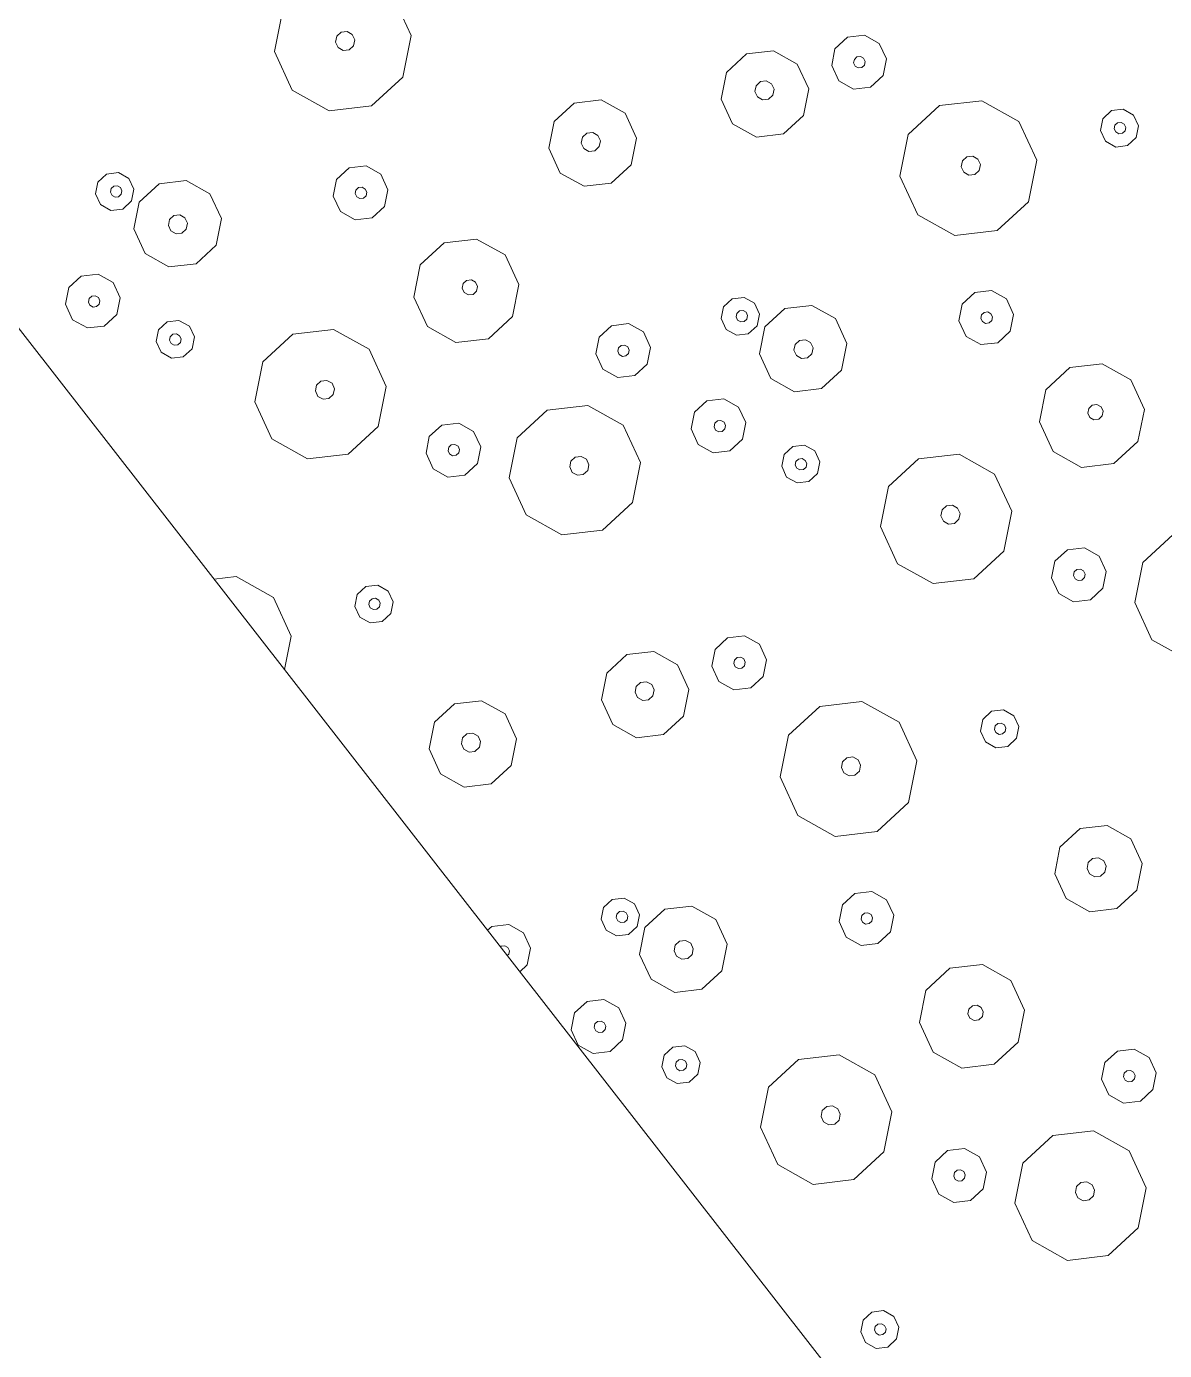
# Model space of a CAD drawing. Header units: metres. Extents: x -2858 to 512, y -1995 to 1252.
# Drawn here: x -963.778 to -960.471, y -846.506 to -842.657 of the extents above; entities that cross this region are included whole.
import ezdxf
from ezdxf.lldxf.tags import DXFTag

# ---------------------------------------------------------------- set-up
doc = ezdxf.new("R2010")
doc.units = ezdxf.units.M
doc.layers.add('Calque commun', color=7, linetype='Continuous')
doc.layers.add('Calque11', color=7, linetype='Continuous')
tags = doc.linetypes.add('HIDDENX2', pattern=[0.75, 0.5, -0.25]).pattern_tags.tags
tags[6:7] = [DXFTag(74, 4), DXFTag(75, 0), DXFTag(340, '0'), DXFTag(46, 1.0), DXFTag(50, 0.0), DXFTag(44, 0.0), DXFTag(45, 0.0)]
tags[4:5] = [DXFTag(74, 4), DXFTag(75, 0), DXFTag(340, '0'), DXFTag(46, 1.0), DXFTag(50, 0.0), DXFTag(44, 0.0), DXFTag(45, 0.0)]

# ---------------------------------------------------------------- blocks, each defined once
blk = doc.blocks.new('geometrebondepartleger')
at = {"layer": 'Calque11', "color": 7, "linetype": 'Continuous', "lineweight": 9}
blk.add_line((150.3457, 147.4392, 79), (130.1803, 35.9078, 79), dxfattribs=at)
blk = doc.blocks.new('pattern')
at = {"layer": 'Calque commun', "color": 54, "linetype": 'Continuous', "lineweight": 9}
for p, q in [((63.1919, 48.4189), (63.2941, 48.4793)), ((63.2941, 48.4793), (63.4123, 48.468)), ((63.4123, 48.468), (63.5012, 48.3895)), ((63.1447, 48.3101), (63.1919, 48.4189)), ((63.5012, 48.3895), (63.527, 48.2737)), ((63.1705, 48.1942), (63.1447, 48.3101)), ((63.29, 48.2959), (63.2969, 48.3117)), ((63.2969, 48.3117), (63.3118, 48.3205)), ((63.3118, 48.3205), (63.329, 48.3189)), ((63.329, 48.3189), (63.342, 48.3074)), ((63.342, 48.3074), (63.3458, 48.2905)), ((63.2938, 48.279), (63.29, 48.2959)), ((63.3068, 48.2675), (63.2938, 48.279)), ((63.324, 48.2659), (63.3068, 48.2675)), ((63.3389, 48.2747), (63.324, 48.2659)), ((63.3458, 48.2905), (63.3389, 48.2747)), ((63.527, 48.2737), (63.4798, 48.1648)), ((62.9235, 48.2179), (62.9661, 48.243)), ((62.9661, 48.243), (63.0153, 48.2383)), ((63.0153, 48.2383), (63.0523, 48.2056)), ((62.9038, 48.1725), (62.9235, 48.2179)), ((63.0523, 48.2056), (63.0631, 48.1573)), ((63.2595, 48.1157), (63.1705, 48.1942)), ((62.9146, 48.1243), (62.9038, 48.1725)), ((62.966, 48.1674), (62.9701, 48.1769)), ((62.9683, 48.1573), (62.966, 48.1674)), ((62.976, 48.1504), (62.9683, 48.1573)), ((62.9701, 48.1769), (62.9791, 48.1822)), ((62.9864, 48.1494), (62.976, 48.1504)), ((62.9791, 48.1822), (62.9894, 48.1812)), ((62.9953, 48.1547), (62.9864, 48.1494)), ((62.9894, 48.1812), (62.9972, 48.1744)), ((62.9995, 48.1642), (62.9953, 48.1547)), ((62.9972, 48.1744), (62.9995, 48.1642)), ((63.0631, 48.1573), (63.0434, 48.112)), ((63.4798, 48.1648), (63.3776, 48.1045)), ((63.9594, 48.1222), (63.9732, 48.154)), ((63.9732, 48.154), (64.003, 48.1716)), ((64.003, 48.1716), (64.0374, 48.1683)), ((64.0374, 48.1683), (64.0634, 48.1454)), ((62.9516, 48.0915), (62.9146, 48.1243)), ((63.0434, 48.112), (63.0008, 48.0868)), ((63.3776, 48.1045), (63.2595, 48.1157)), ((63.9669, 48.0884), (63.9594, 48.1222)), ((63.9972, 48.1194), (64.0013, 48.1289)), ((63.9994, 48.1092), (63.9972, 48.1194)), ((64.0072, 48.1024), (63.9994, 48.1092)), ((64.0013, 48.1289), (64.0102, 48.1342)), ((64.0102, 48.1342), (64.0206, 48.1332)), ((64.0206, 48.1332), (64.0284, 48.1263)), ((64.0306, 48.1162), (64.0265, 48.1067)), ((64.0284, 48.1263), (64.0306, 48.1162)), ((64.0709, 48.1116), (64.0571, 48.0799)), ((64.0634, 48.1454), (64.0709, 48.1116)), ((63.0008, 48.0868), (62.9516, 48.0915)), ((63.9929, 48.0655), (63.9669, 48.0884)), ((64.0176, 48.1014), (64.0072, 48.1024)), ((64.0265, 48.1067), (64.0176, 48.1014)), ((64.0571, 48.0799), (64.0273, 48.0623)), ((63.4481, 47.9976), (63.4678, 48.0429)), ((63.4678, 48.0429), (63.5104, 48.0681)), ((63.5104, 48.0681), (63.5596, 48.0634)), ((63.5596, 48.0634), (63.5967, 48.0306)), ((64.0273, 48.0623), (63.9929, 48.0655)), ((63.4589, 47.9493), (63.4481, 47.9976)), ((63.5103, 47.9924), (63.5145, 48.002)), ((63.5145, 48.002), (63.5234, 48.0072)), ((63.5234, 48.0072), (63.5337, 48.0063)), ((63.5337, 48.0063), (63.5415, 47.9994)), ((63.5415, 47.9994), (63.5438, 47.9892)), ((63.5967, 48.0306), (63.6074, 47.9824)), ((63.5126, 47.9823), (63.5103, 47.9924)), ((63.5204, 47.9754), (63.5126, 47.9823)), ((63.5307, 47.9744), (63.5204, 47.9754)), ((63.5396, 47.9797), (63.5307, 47.9744)), ((63.5438, 47.9892), (63.5396, 47.9797)), ((63.6074, 47.9824), (63.5877, 47.937)), ((63.4959, 47.9166), (63.4589, 47.9493)), ((63.5452, 47.9119), (63.4959, 47.9166)), ((63.5877, 47.937), (63.5452, 47.9119)), ((63.0429, 47.8109), (63.1246, 47.8592)), ((63.1246, 47.8592), (63.2191, 47.8502)), ((63.2191, 47.8502), (63.2903, 47.7874)), ((62.4972, 47.7813), (62.5653, 47.8215)), ((62.5653, 47.8215), (62.6441, 47.814)), ((62.6441, 47.814), (62.7034, 47.7617)), ((63.0051, 47.7238), (63.0429, 47.8109)), ((62.4658, 47.7087), (62.4972, 47.7813)), ((63.2903, 47.7874), (63.3109, 47.6947)), ((63.5204, 47.721), (63.6226, 47.7813)), ((63.6226, 47.7813), (63.7407, 47.7701)), ((63.7407, 47.7701), (63.8297, 47.6915)), ((62.7034, 47.7617), (62.7206, 47.6844)), ((63.0257, 47.6312), (63.0051, 47.7238)), ((63.1213, 47.7125), (63.1268, 47.7252)), ((63.1268, 47.7252), (63.1387, 47.7322)), ((63.1387, 47.7322), (63.1525, 47.7309)), ((63.1525, 47.7309), (63.1629, 47.7217)), ((62.483, 47.6315), (62.4658, 47.7087)), ((62.5662, 47.6929), (62.5731, 47.7088)), ((62.5699, 47.676), (62.5662, 47.6929)), ((62.5731, 47.7088), (62.588, 47.7175)), ((62.588, 47.7175), (62.6052, 47.7159)), ((62.6052, 47.7159), (62.6182, 47.7045)), ((62.6219, 47.6876), (62.615, 47.6717)), ((62.6182, 47.7045), (62.6219, 47.6876)), ((63.1243, 47.699), (63.1213, 47.7125)), ((63.1347, 47.6898), (63.1243, 47.699)), ((63.1485, 47.6885), (63.1347, 47.6898)), ((63.1604, 47.6955), (63.1485, 47.6885)), ((63.1659, 47.7082), (63.1604, 47.6955)), ((63.1629, 47.7217), (63.1659, 47.7082)), ((63.3109, 47.6947), (63.2731, 47.6076)), ((63.4732, 47.6121), (63.5204, 47.721)), ((63.8297, 47.6915), (63.8555, 47.5757)), ((62.5829, 47.6645), (62.5699, 47.676)), ((62.6001, 47.6629), (62.5829, 47.6645)), ((62.615, 47.6717), (62.6001, 47.6629)), ((62.7206, 47.6844), (62.6891, 47.6119)), ((62.5423, 47.5792), (62.483, 47.6315)), ((62.6891, 47.6119), (62.621, 47.5716)), ((63.0969, 47.5683), (63.0257, 47.6312)), ((63.499, 47.4963), (63.4732, 47.6121)), ((63.6185, 47.5979), (63.6254, 47.6138)), ((63.6254, 47.6138), (63.6403, 47.6226)), ((63.6403, 47.6226), (63.6575, 47.6209)), ((63.6575, 47.6209), (63.6705, 47.6095)), ((63.6705, 47.6095), (63.6742, 47.5926)), ((62.621, 47.5716), (62.5423, 47.5792)), ((63.2731, 47.6076), (63.1914, 47.5593)), ((63.6222, 47.581), (63.6185, 47.5979)), ((63.6352, 47.5696), (63.6222, 47.581)), ((63.6524, 47.5679), (63.6352, 47.5696)), ((63.6673, 47.5767), (63.6524, 47.5679)), ((63.6742, 47.5926), (63.6673, 47.5767)), ((63.8555, 47.5757), (63.8083, 47.4668)), ((63.1914, 47.5593), (63.0969, 47.5683)), ((63.5879, 47.4178), (63.499, 47.4963)), ((61.968, 47.4843), (61.9938, 47.3685)), ((63.8083, 47.4668), (63.7061, 47.4065)), ((63.7061, 47.4065), (63.5879, 47.4178)), ((61.9938, 47.3685), (61.9466, 47.2596)), ((63.0711, 47.2983), (63.0907, 47.3436)), ((63.0907, 47.3436), (63.1333, 47.3688)), ((63.1333, 47.3688), (63.1825, 47.3641)), ((63.1825, 47.3641), (63.2196, 47.3314)), ((63.1333, 47.2931), (63.1374, 47.3027)), ((63.1374, 47.3027), (63.1463, 47.3079)), ((63.1463, 47.3079), (63.1567, 47.307)), ((63.1567, 47.307), (63.1645, 47.3001)), ((63.1645, 47.3001), (63.1667, 47.29)), ((63.2196, 47.3314), (63.2304, 47.2831)), ((62.44, 47.2488), (62.4698, 47.2664)), ((62.4698, 47.2664), (62.5043, 47.2631)), ((62.5043, 47.2631), (62.5302, 47.2402)), ((63.0818, 47.25), (63.0711, 47.2983)), ((63.1355, 47.283), (63.1333, 47.2931)), ((63.1433, 47.2761), (63.1355, 47.283)), ((63.1536, 47.2752), (63.1433, 47.2761)), ((63.1626, 47.2804), (63.1536, 47.2752)), ((63.1667, 47.29), (63.1626, 47.2804)), ((63.2304, 47.2831), (63.2107, 47.2377)), ((61.9466, 47.2596), (61.8444, 47.1993)), ((62.4262, 47.217), (62.44, 47.2488)), ((62.464, 47.2142), (62.4681, 47.2237)), ((62.4681, 47.2237), (62.4771, 47.229)), ((62.4771, 47.229), (62.4874, 47.228)), ((62.4874, 47.228), (62.4952, 47.2211)), ((62.5302, 47.2402), (62.5377, 47.2064)), ((63.1189, 47.2173), (63.0818, 47.25)), ((63.2107, 47.2377), (63.1681, 47.2126)), ((63.7851, 47.2101), (63.8149, 47.2276)), ((63.8149, 47.2276), (63.8493, 47.2244)), ((63.8493, 47.2244), (63.8753, 47.2015)), ((61.8444, 47.1993), (61.7263, 47.2105)), ((62.4338, 47.1833), (62.4262, 47.217)), ((62.4663, 47.204), (62.464, 47.2142)), ((62.474, 47.1972), (62.4663, 47.204)), ((62.4844, 47.1962), (62.474, 47.1972)), ((62.4933, 47.2015), (62.4844, 47.1962)), ((62.4974, 47.211), (62.4933, 47.2015)), ((62.4952, 47.2211), (62.4974, 47.211)), ((62.5377, 47.2064), (62.524, 47.1747)), ((63.1681, 47.2126), (63.1189, 47.2173)), ((63.7713, 47.1783), (63.7851, 47.2101)), ((63.8107, 47.1756), (63.8149, 47.1851)), ((63.8149, 47.1851), (63.8238, 47.1904)), ((63.8238, 47.1904), (63.8341, 47.1894)), ((63.8341, 47.1894), (63.8419, 47.1825)), ((63.8753, 47.2015), (63.8828, 47.1677)), ((61.9346, 47.1377), (61.9772, 47.1629)), ((61.9772, 47.1629), (62.0264, 47.1582)), ((62.0264, 47.1582), (62.0635, 47.1254)), ((62.4597, 47.1603), (62.4338, 47.1833)), ((62.4942, 47.1571), (62.4597, 47.1603)), ((62.524, 47.1747), (62.4942, 47.1571)), ((62.7117, 47.0944), (62.8181, 47.1573)), ((62.8181, 47.1573), (62.9412, 47.1456)), ((63.7788, 47.1445), (63.7713, 47.1783)), ((63.813, 47.1654), (63.8107, 47.1756)), ((63.8208, 47.1585), (63.813, 47.1654)), ((63.8311, 47.1576), (63.8208, 47.1585)), ((63.84, 47.1628), (63.8311, 47.1576)), ((63.8442, 47.1724), (63.84, 47.1628)), ((63.8419, 47.1825), (63.8442, 47.1724)), ((63.8828, 47.1677), (63.869, 47.1359)), ((61.915, 47.0924), (61.9346, 47.1377)), ((62.0635, 47.1254), (62.0742, 47.0772)), ((62.9412, 47.1456), (63.0339, 47.0638)), ((63.8048, 47.1216), (63.7788, 47.1445)), ((63.8392, 47.1183), (63.8048, 47.1216)), ((63.869, 47.1359), (63.8392, 47.1183)), ((61.9257, 47.0441), (61.915, 47.0924)), ((61.9771, 47.0872), (61.9813, 47.0968)), ((61.9794, 47.0771), (61.9771, 47.0872)), ((61.9872, 47.0702), (61.9794, 47.0771)), ((61.9813, 47.0968), (61.9902, 47.102)), ((61.9975, 47.0692), (61.9872, 47.0702)), ((61.9902, 47.102), (62.0006, 47.1011)), ((62.0065, 47.0745), (61.9975, 47.0692)), ((62.0006, 47.1011), (62.0083, 47.0942)), ((62.0106, 47.084), (62.0065, 47.0745)), ((62.0083, 47.0942), (62.0106, 47.084)), ((62.0742, 47.0772), (62.0546, 47.0318)), ((62.6625, 46.981), (62.7117, 47.0944)), ((63.4763, 47.039), (63.5444, 47.0792)), ((63.5444, 47.0792), (63.6232, 47.0717)), ((63.6232, 47.0717), (63.6825, 47.0194)), ((61.9628, 47.0114), (61.9257, 47.0441)), ((62.0546, 47.0318), (62.012, 47.0067)), ((63.0339, 47.0638), (63.0607, 46.9431)), ((63.4449, 46.9664), (63.4763, 47.039)), ((62.012, 47.0067), (61.9628, 47.0114)), ((63.6825, 47.0194), (63.6997, 46.9422)), ((63.8441, 46.9734), (63.8866, 46.9985)), ((63.8866, 46.9985), (63.9358, 46.9938)), ((63.9358, 46.9938), (63.9729, 46.9611)), ((61.5097, 46.9057), (61.5914, 46.954)), ((61.5914, 46.954), (61.6859, 46.945)), ((62.6894, 46.8604), (62.6625, 46.981)), ((62.8237, 46.9653), (62.8306, 46.9812)), ((62.8275, 46.9484), (62.8237, 46.9653)), ((62.8306, 46.9812), (62.8455, 46.99)), ((62.8455, 46.99), (62.8628, 46.9883)), ((62.8628, 46.9883), (62.8757, 46.9769)), ((62.8795, 46.96), (62.8726, 46.9441)), ((62.8757, 46.9769), (62.8795, 46.96)), ((63.4621, 46.8892), (63.4449, 46.9664)), ((63.5451, 46.9587), (63.552, 46.9746)), ((63.5489, 46.9419), (63.5451, 46.9587)), ((63.552, 46.9746), (63.5669, 46.9834)), ((63.5669, 46.9834), (63.5841, 46.9818)), ((63.5841, 46.9818), (63.5971, 46.9703)), ((63.5971, 46.9703), (63.6008, 46.9534)), ((63.8244, 46.928), (63.8441, 46.9734)), ((63.9729, 46.9611), (63.9837, 46.9128)), ((61.6859, 46.945), (61.7571, 46.8822)), ((62.8405, 46.937), (62.8275, 46.9484)), ((62.8577, 46.9353), (62.8405, 46.937)), ((62.8726, 46.9441), (62.8577, 46.9353)), ((63.0607, 46.9431), (63.0116, 46.8297)), ((63.5618, 46.9304), (63.5489, 46.9419)), ((63.5791, 46.9288), (63.5618, 46.9304)), ((63.594, 46.9376), (63.5791, 46.9288)), ((63.6008, 46.9534), (63.594, 46.9376)), ((63.6997, 46.9422), (63.6682, 46.8696)), ((63.8351, 46.8797), (63.8244, 46.928)), ((63.8853, 46.9258), (63.8894, 46.9353)), ((63.8875, 46.9157), (63.8853, 46.9258)), ((63.8953, 46.9088), (63.8875, 46.9157)), ((63.8894, 46.9353), (63.8984, 46.9406)), ((63.8984, 46.9406), (63.9087, 46.9396)), ((63.9087, 46.9396), (63.9165, 46.9328)), ((63.9187, 46.9226), (63.9146, 46.9131)), ((63.9165, 46.9328), (63.9187, 46.9226)), ((61.4719, 46.8186), (61.5097, 46.9057)), ((61.7571, 46.8822), (61.7777, 46.7895)), ((63.5214, 46.8369), (63.4621, 46.8892)), ((63.8722, 46.847), (63.8351, 46.8797)), ((63.9057, 46.9078), (63.8953, 46.9088)), ((63.9146, 46.9131), (63.9057, 46.9078)), ((63.9837, 46.9128), (63.964, 46.8675)), ((61.9872, 46.8158), (62.0894, 46.8761)), ((62.0894, 46.8761), (62.2075, 46.8649)), ((62.2075, 46.8649), (62.2965, 46.7863)), ((62.7821, 46.7786), (62.6894, 46.8604)), ((63.6682, 46.8696), (63.6001, 46.8293)), ((63.9214, 46.8423), (63.8722, 46.847)), ((63.964, 46.8675), (63.9214, 46.8423)), ((61.4926, 46.726), (61.4719, 46.8186)), ((61.5881, 46.8073), (61.5937, 46.82)), ((61.5912, 46.7938), (61.5881, 46.8073)), ((61.5937, 46.82), (61.6056, 46.827)), ((61.6056, 46.827), (61.6194, 46.8257)), ((61.6194, 46.8257), (61.6297, 46.8165)), ((61.6327, 46.803), (61.6272, 46.7903)), ((61.6297, 46.8165), (61.6327, 46.803)), ((61.94, 46.7069), (61.9872, 46.8158)), ((63.0116, 46.8297), (62.9051, 46.7668)), ((63.6001, 46.8293), (63.5214, 46.8369)), ((63.5827, 46.7925), (63.6125, 46.8101)), ((63.6125, 46.8101), (63.6469, 46.8068)), ((63.6469, 46.8068), (63.6729, 46.7839)), ((61.6015, 46.7846), (61.5912, 46.7938)), ((61.6153, 46.7833), (61.6015, 46.7846)), ((61.6272, 46.7903), (61.6153, 46.7833)), ((61.7777, 46.7895), (61.74, 46.7024)), ((62.2965, 46.7863), (62.3223, 46.6705)), ((62.9051, 46.7668), (62.7821, 46.7786)), ((63.5689, 46.7608), (63.5827, 46.7925)), ((63.6045, 46.7604), (63.6087, 46.7699)), ((63.6087, 46.7699), (63.6176, 46.7752)), ((63.6176, 46.7752), (63.6279, 46.7742)), ((63.6279, 46.7742), (63.6357, 46.7674)), ((63.6357, 46.7674), (63.638, 46.7572)), ((63.6729, 46.7839), (63.6804, 46.7502)), ((61.5637, 46.6632), (61.4926, 46.726)), ((63.5764, 46.727), (63.5689, 46.7608)), ((63.6024, 46.7041), (63.5764, 46.727)), ((63.6068, 46.7503), (63.6045, 46.7604)), ((63.6146, 46.7434), (63.6068, 46.7503)), ((63.6249, 46.7424), (63.6146, 46.7434)), ((63.6339, 46.7477), (63.6249, 46.7424)), ((63.638, 46.7572), (63.6339, 46.7477)), ((63.6804, 46.7502), (63.6666, 46.7184)), ((61.74, 46.7024), (61.6582, 46.6541)), ((61.9658, 46.5911), (61.94, 46.7069)), ((62.0853, 46.6927), (62.0922, 46.7086)), ((62.0891, 46.6758), (62.0853, 46.6927)), ((62.0922, 46.7086), (62.1071, 46.7174)), ((62.1071, 46.7174), (62.1243, 46.7158)), ((62.1243, 46.7158), (62.1373, 46.7043)), ((62.141, 46.6874), (62.1342, 46.6715)), ((62.1373, 46.7043), (62.141, 46.6874)), ((63.6368, 46.7008), (63.6024, 46.7041)), ((63.6666, 46.7184), (63.6368, 46.7008)), ((61.6582, 46.6541), (61.5637, 46.6632)), ((62.102, 46.6644), (62.0891, 46.6758)), ((62.1193, 46.6627), (62.102, 46.6644)), ((62.1342, 46.6715), (62.1193, 46.6627)), ((62.3223, 46.6705), (62.2751, 46.5616)), ((63.866, 46.6215), (63.9086, 46.6467)), ((63.9086, 46.6467), (63.9378, 46.6439)), ((63.8463, 46.5762), (63.866, 46.6215)), ((62.0548, 46.5126), (61.9658, 46.5911)), ((62.7644, 46.5275), (62.7841, 46.5729)), ((62.7841, 46.5729), (62.8267, 46.598)), ((62.8267, 46.598), (62.8759, 46.5933)), ((62.8759, 46.5933), (62.913, 46.5606)), ((63.8571, 46.5279), (63.8463, 46.5762)), ((63.9085, 46.571), (63.9126, 46.5806)), ((63.9108, 46.5609), (63.9085, 46.571)), ((63.9126, 46.5806), (63.9216, 46.5858)), ((63.9216, 46.5858), (63.9272, 46.5853)), ((62.2751, 46.5616), (62.1729, 46.5013)), ((62.8266, 46.5224), (62.8307, 46.5319)), ((62.8307, 46.5319), (62.8397, 46.5372)), ((62.8397, 46.5372), (62.85, 46.5362)), ((62.85, 46.5362), (62.8578, 46.5293)), ((62.913, 46.5606), (62.9237, 46.5123)), ((63.9185, 46.554), (63.9108, 46.5609)), ((63.9215, 46.5538), (63.9185, 46.554)), ((62.1729, 46.5013), (62.0548, 46.5126)), ((62.7752, 46.4793), (62.7644, 46.5275)), ((62.8289, 46.5123), (62.8266, 46.5224)), ((62.8367, 46.5054), (62.8289, 46.5123)), ((62.847, 46.5044), (62.8367, 46.5054)), ((62.8559, 46.5097), (62.847, 46.5044)), ((62.8601, 46.5192), (62.8559, 46.5097)), ((62.8578, 46.5293), (62.8601, 46.5192)), ((62.9237, 46.5123), (62.904, 46.467)), ((62.9991, 46.4625), (63.0673, 46.5027)), ((63.0673, 46.5027), (63.146, 46.4952)), ((63.146, 46.4952), (63.2053, 46.4429)), ((63.8941, 46.4952), (63.8571, 46.5279)), ((63.9106, 46.4936), (63.8941, 46.4952)), ((61.5576, 46.4384), (61.6001, 46.4636)), ((61.6001, 46.4636), (61.6494, 46.4589)), ((61.6494, 46.4589), (61.6864, 46.4262)), ((62.8122, 46.4465), (62.7752, 46.4793)), ((62.904, 46.467), (62.8615, 46.4418)), ((62.9677, 46.3899), (62.9991, 46.4625)), ((61.5379, 46.3931), (61.5576, 46.4384)), ((61.6864, 46.4262), (61.6972, 46.3779)), ((62.8615, 46.4418), (62.8122, 46.4465)), ((63.2053, 46.4429), (63.2225, 46.3657)), ((61.5486, 46.3448), (61.5379, 46.3931)), ((61.6001, 46.3879), (61.6042, 46.3975)), ((61.6023, 46.3778), (61.6001, 46.3879)), ((61.6101, 46.3709), (61.6023, 46.3778)), ((61.6042, 46.3975), (61.6132, 46.4028)), ((61.6132, 46.4028), (61.6235, 46.4018)), ((61.6235, 46.4018), (61.6313, 46.3949)), ((61.6335, 46.3848), (61.6294, 46.3752)), ((61.6313, 46.3949), (61.6335, 46.3848)), ((61.6972, 46.3779), (61.6775, 46.3325)), ((62.9849, 46.3127), (62.9677, 46.3899)), ((63.0607, 46.3726), (63.0676, 46.3884)), ((63.0676, 46.3884), (63.0825, 46.3972)), ((63.0825, 46.3972), (63.0997, 46.3956)), ((63.0997, 46.3956), (63.1127, 46.3842)), ((63.1127, 46.3842), (63.1164, 46.3673)), ((60.8931, 46.3118), (60.9068, 46.3436)), ((60.9068, 46.3436), (60.9366, 46.3612)), ((60.9366, 46.3612), (60.9711, 46.3579)), ((60.9711, 46.3579), (60.997, 46.335)), ((61.5857, 46.3121), (61.5486, 46.3448)), ((61.6205, 46.37), (61.6101, 46.3709)), ((61.6294, 46.3752), (61.6205, 46.37)), ((63.0644, 46.3557), (63.0607, 46.3726)), ((63.0774, 46.3442), (63.0644, 46.3557)), ((63.0946, 46.3426), (63.0774, 46.3442)), ((63.1095, 46.3514), (63.0946, 46.3426)), ((63.1164, 46.3673), (63.1095, 46.3514)), ((63.2225, 46.3657), (63.1911, 46.2931)), ((60.9006, 46.2781), (60.8931, 46.3118)), ((60.9308, 46.309), (60.935, 46.3185)), ((60.9331, 46.2989), (60.9308, 46.309)), ((60.935, 46.3185), (60.9439, 46.3238)), ((60.9439, 46.3238), (60.9542, 46.3228)), ((60.9542, 46.3228), (60.962, 46.3159)), ((60.9643, 46.3058), (60.9601, 46.2963)), ((60.962, 46.3159), (60.9643, 46.3058)), ((61.0045, 46.3012), (60.9908, 46.2695)), ((60.997, 46.335), (61.0045, 46.3012)), ((61.6349, 46.3074), (61.5857, 46.3121)), ((61.6775, 46.3325), (61.6349, 46.3074)), ((62.2381, 46.2731), (62.2519, 46.3049)), ((62.2519, 46.3049), (62.2817, 46.3225)), ((62.2817, 46.3225), (62.3161, 46.3192)), ((62.3161, 46.3192), (62.3421, 46.2963)), ((63.0442, 46.2604), (62.9849, 46.3127)), ((60.9265, 46.2551), (60.9006, 46.2781)), ((60.9409, 46.292), (60.9331, 46.2989)), ((60.9512, 46.291), (60.9409, 46.292)), ((60.9601, 46.2963), (60.9512, 46.291)), ((60.9908, 46.2695), (60.961, 46.2519)), ((62.2456, 46.2393), (62.2381, 46.2731)), ((62.2776, 46.2704), (62.2817, 46.2799)), ((62.2798, 46.2602), (62.2776, 46.2704)), ((62.2817, 46.2799), (62.2906, 46.2852)), ((62.2906, 46.2852), (62.301, 46.2842)), ((62.301, 46.2842), (62.3087, 46.2773)), ((62.311, 46.2672), (62.3069, 46.2576)), ((62.3087, 46.2773), (62.311, 46.2672)), ((62.3496, 46.2625), (62.3358, 46.2307)), ((62.3421, 46.2963), (62.3496, 46.2625)), ((63.1911, 46.2931), (63.1229, 46.2529)), ((60.961, 46.2519), (60.9265, 46.2551)), ((61.1785, 46.1892), (61.285, 46.2521)), ((61.285, 46.2521), (61.408, 46.2404)), ((61.408, 46.2404), (61.5007, 46.1586)), ((62.2716, 46.2164), (62.2456, 46.2393)), ((62.2876, 46.2533), (62.2798, 46.2602)), ((62.2979, 46.2524), (62.2876, 46.2533)), ((62.3069, 46.2576), (62.2979, 46.2524)), ((62.3358, 46.2307), (62.306, 46.2131)), ((63.1229, 46.2529), (63.0442, 46.2604)), ((63.4397, 46.1849), (63.5078, 46.2252)), ((63.5078, 46.2252), (63.5866, 46.2177)), ((61.1294, 46.0758), (61.1785, 46.1892)), ((62.306, 46.2131), (62.2716, 46.2164)), ((63.4083, 46.1124), (63.4397, 46.1849)), ((63.5866, 46.2177), (63.6459, 46.1653)), ((61.5007, 46.1586), (61.5276, 46.0379)), ((61.9432, 46.1338), (62.0113, 46.174)), ((62.0113, 46.174), (62.09, 46.1665)), ((62.09, 46.1665), (62.1493, 46.1142)), ((63.6459, 46.1653), (63.6631, 46.0881)), ((61.9117, 46.0612), (61.9432, 46.1338)), ((62.1493, 46.1142), (62.1665, 46.037)), ((63.4255, 46.0352), (63.4083, 46.1124)), ((63.5087, 46.0965), (63.5156, 46.1124)), ((63.5156, 46.1124), (63.5305, 46.1212)), ((63.5305, 46.1212), (63.5477, 46.1195)), ((63.5477, 46.1195), (63.5607, 46.1081)), ((63.5607, 46.1081), (63.5644, 46.0912)), ((61.1562, 45.9552), (61.1294, 46.0758)), ((61.2906, 46.0601), (61.2975, 46.076)), ((61.2975, 46.076), (61.3124, 46.0848)), ((61.3124, 46.0848), (61.3296, 46.0831)), ((61.3296, 46.0831), (61.3426, 46.0717)), ((61.3426, 46.0717), (61.3463, 46.0548)), ((62.0119, 46.0536), (62.0188, 46.0694)), ((62.0188, 46.0694), (62.0337, 46.0782)), ((62.0337, 46.0782), (62.0509, 46.0766)), ((62.0509, 46.0766), (62.0639, 46.0651)), ((62.3109, 46.0682), (62.3535, 46.0933)), ((62.3535, 46.0933), (62.4027, 46.0886)), ((62.4027, 46.0886), (62.4397, 46.0559)), ((63.5124, 46.0796), (63.5087, 46.0965)), ((63.5254, 46.0682), (63.5124, 46.0796)), ((63.5575, 46.0753), (63.5426, 46.0665)), ((63.5644, 46.0912), (63.5575, 46.0753)), ((63.6631, 46.0881), (63.6316, 46.0155)), ((61.2943, 46.0432), (61.2906, 46.0601)), ((61.3073, 46.0318), (61.2943, 46.0432)), ((61.3245, 46.0301), (61.3073, 46.0318)), ((61.3394, 46.0389), (61.3245, 46.0301)), ((61.3463, 46.0548), (61.3394, 46.0389)), ((61.5276, 46.0379), (61.4784, 45.9245)), ((61.9289, 45.984), (61.9117, 46.0612)), ((62.0157, 46.0367), (62.0119, 46.0536)), ((62.0287, 46.0252), (62.0157, 46.0367)), ((62.0608, 46.0324), (62.0459, 46.0236)), ((62.0677, 46.0482), (62.0608, 46.0324)), ((62.0639, 46.0651), (62.0677, 46.0482)), ((62.1665, 46.037), (62.1351, 45.9644)), ((62.2912, 46.0228), (62.3109, 46.0682)), ((62.3521, 46.0206), (62.3562, 46.0301)), ((62.3562, 46.0301), (62.3652, 46.0354)), ((62.3652, 46.0354), (62.3755, 46.0344)), ((62.3755, 46.0344), (62.3833, 46.0276)), ((62.4397, 46.0559), (62.4505, 46.0076)), ((63.4848, 45.9828), (63.4255, 46.0352)), ((63.5426, 46.0665), (63.5254, 46.0682)), ((62.0459, 46.0236), (62.0287, 46.0252)), ((62.302, 45.9746), (62.2912, 46.0228)), ((62.3544, 46.0105), (62.3521, 46.0206)), ((62.3622, 46.0036), (62.3544, 46.0105)), ((62.3725, 46.0026), (62.3622, 46.0036)), ((62.3814, 46.0079), (62.3725, 46.0026)), ((62.3856, 46.0174), (62.3814, 46.0079)), ((62.3833, 46.0276), (62.3856, 46.0174)), ((62.4505, 46.0076), (62.4308, 45.9623)), ((63.6316, 46.0155), (63.5635, 45.9753)), ((61.2489, 45.8734), (61.1562, 45.9552)), ((61.9882, 45.9317), (61.9289, 45.984)), ((62.1351, 45.9644), (62.0669, 45.9242)), ((62.339, 45.9418), (62.302, 45.9746)), ((62.4308, 45.9623), (62.3882, 45.9371)), ((62.6013, 45.9174), (62.7034, 45.9777)), ((62.7034, 45.9777), (62.8216, 45.9665)), ((62.8216, 45.9665), (62.9105, 45.8879)), ((63.5635, 45.9753), (63.4848, 45.9828)), ((61.4784, 45.9245), (61.3719, 45.8617)), ((62.0669, 45.9242), (61.9882, 45.9317)), ((62.3882, 45.9371), (62.339, 45.9418)), ((62.5541, 45.8085), (62.6013, 45.9174)), ((62.0357, 45.8556), (62.0495, 45.8873)), ((62.0495, 45.8873), (62.0793, 45.9049)), ((62.0793, 45.9049), (62.1137, 45.9016)), ((62.1137, 45.9016), (62.1397, 45.8787)), ((62.1397, 45.8787), (62.1472, 45.845)), ((62.9105, 45.8879), (62.9363, 45.7721)), ((61.3719, 45.8617), (61.2489, 45.8734)), ((62.0432, 45.8218), (62.0357, 45.8556)), ((62.0714, 45.8552), (62.0755, 45.8647)), ((62.0736, 45.8451), (62.0714, 45.8552)), ((62.0814, 45.8382), (62.0736, 45.8451)), ((62.0755, 45.8647), (62.0844, 45.87)), ((62.0917, 45.8372), (62.0814, 45.8382)), ((62.0844, 45.87), (62.0948, 45.869)), ((62.1007, 45.8425), (62.0917, 45.8372)), ((62.0948, 45.869), (62.1026, 45.8622)), ((62.1048, 45.852), (62.1007, 45.8425)), ((62.1026, 45.8622), (62.1048, 45.852)), ((62.1472, 45.845), (62.1334, 45.8132)), ((62.0692, 45.7989), (62.0432, 45.8218)), ((62.1334, 45.8132), (62.1036, 45.7956)), ((62.5799, 45.6927), (62.5541, 45.8085)), ((62.6993, 45.7943), (62.7062, 45.8102)), ((62.7062, 45.8102), (62.7211, 45.819)), ((62.7211, 45.819), (62.7384, 45.8173)), ((62.7384, 45.8173), (62.7513, 45.8059)), ((62.7513, 45.8059), (62.7551, 45.789)), ((62.1036, 45.7956), (62.0692, 45.7989)), ((62.7031, 45.7774), (62.6993, 45.7943)), ((62.7161, 45.766), (62.7031, 45.7774)), ((62.7333, 45.7643), (62.7161, 45.766)), ((62.7482, 45.7731), (62.7333, 45.7643)), ((62.7551, 45.789), (62.7482, 45.7731)), ((62.9363, 45.7721), (62.8891, 45.6632)), ((62.3328, 45.7163), (62.3754, 45.7415)), ((62.3754, 45.7415), (62.4246, 45.7368)), ((62.4246, 45.7368), (62.4617, 45.7041)), ((61.2509, 45.6677), (61.2935, 45.6928)), ((61.2935, 45.6928), (61.3427, 45.6881)), ((61.3427, 45.6881), (61.3798, 45.6554)), ((62.3131, 45.671), (62.3328, 45.7163)), ((62.4617, 45.7041), (62.4724, 45.6558)), ((62.6688, 45.6142), (62.5799, 45.6927)), ((61.2313, 45.6223), (61.2509, 45.6677)), ((61.3798, 45.6554), (61.3905, 45.6072)), ((62.3239, 45.6227), (62.3131, 45.671)), ((62.3753, 45.6658), (62.3795, 45.6754)), ((62.3776, 45.6557), (62.3753, 45.6658)), ((62.3854, 45.6488), (62.3776, 45.6557)), ((62.3795, 45.6754), (62.3884, 45.6806)), ((62.3957, 45.6479), (62.3854, 45.6488)), ((62.3884, 45.6806), (62.3987, 45.6797)), ((62.4046, 45.6531), (62.3957, 45.6479)), ((62.3987, 45.6797), (62.4065, 45.6728)), ((62.4088, 45.6627), (62.4046, 45.6531)), ((62.4065, 45.6728), (62.4088, 45.6627)), ((62.4724, 45.6558), (62.4527, 45.6104)), ((62.8891, 45.6632), (62.7869, 45.6029)), ((63.3687, 45.6207), (63.3825, 45.6524)), ((63.3825, 45.6524), (63.4123, 45.67)), ((63.4123, 45.67), (63.4468, 45.6667)), ((63.4468, 45.6667), (63.4727, 45.6438)), ((61.242, 45.5741), (61.2313, 45.6223)), ((61.2934, 45.6172), (61.2976, 45.6267)), ((61.2957, 45.6071), (61.2934, 45.6172)), ((61.3035, 45.6002), (61.2957, 45.6071)), ((61.2976, 45.6267), (61.3065, 45.632)), ((61.3065, 45.632), (61.3169, 45.631)), ((61.3169, 45.631), (61.3246, 45.6241)), ((61.3269, 45.614), (61.3228, 45.6045)), ((61.3246, 45.6241), (61.3269, 45.614)), ((61.3905, 45.6072), (61.3709, 45.5618)), ((62.361, 45.59), (62.3239, 45.6227)), ((62.4527, 45.6104), (62.4102, 45.5853)), ((62.7869, 45.6029), (62.6688, 45.6142)), ((63.3763, 45.5869), (63.3687, 45.6207)), ((63.4065, 45.6178), (63.4106, 45.6274)), ((63.4088, 45.6077), (63.4065, 45.6178)), ((63.4165, 45.6008), (63.4088, 45.6077)), ((63.4106, 45.6274), (63.4196, 45.6326)), ((63.4196, 45.6326), (63.4299, 45.6316)), ((63.4299, 45.6316), (63.4377, 45.6248)), ((63.4399, 45.6146), (63.4358, 45.6051)), ((63.4377, 45.6248), (63.4399, 45.6146)), ((63.4802, 45.6101), (63.4665, 45.5783)), ((63.4727, 45.6438), (63.4802, 45.6101)), ((61.2791, 45.5413), (61.242, 45.5741)), ((61.3138, 45.5992), (61.3035, 45.6002)), ((61.3228, 45.6045), (61.3138, 45.5992)), ((61.466, 45.5573), (61.5341, 45.5975)), ((61.5341, 45.5975), (61.6129, 45.59)), ((61.6129, 45.59), (61.6721, 45.5377)), ((62.4102, 45.5853), (62.361, 45.59)), ((63.4022, 45.564), (63.3763, 45.5869)), ((63.4269, 45.5998), (63.4165, 45.6008)), ((63.4358, 45.6051), (63.4269, 45.5998)), ((63.4665, 45.5783), (63.4366, 45.5607)), ((61.3283, 45.5366), (61.2791, 45.5413)), ((61.3709, 45.5618), (61.3283, 45.5366)), ((61.4345, 45.4847), (61.466, 45.5573)), ((61.6721, 45.5377), (61.6894, 45.4605)), ((62.8574, 45.496), (62.8771, 45.5414)), ((62.8771, 45.5414), (62.9197, 45.5665)), ((62.9197, 45.5665), (62.9689, 45.5618)), ((62.9689, 45.5618), (63.006, 45.5291)), ((63.4366, 45.5607), (63.4022, 45.564)), ((63.6542, 45.4981), (63.7397, 45.5486)), ((61.5344, 45.4833), (61.5493, 45.4921)), ((61.5493, 45.4921), (61.5665, 45.4904)), ((62.8682, 45.4477), (62.8574, 45.496)), ((62.9196, 45.4909), (62.9238, 45.5004)), ((62.9238, 45.5004), (62.9327, 45.5057)), ((62.9327, 45.5057), (62.9431, 45.5047)), ((62.9431, 45.5047), (62.9508, 45.4978)), ((62.9508, 45.4978), (62.9531, 45.4877)), ((63.006, 45.5291), (63.0167, 45.4808)), ((63.605, 45.3847), (63.6542, 45.4981)), ((61.4517, 45.4075), (61.4345, 45.4847)), ((61.5275, 45.4674), (61.5344, 45.4833)), ((61.5313, 45.4505), (61.5275, 45.4674)), ((61.5665, 45.4904), (61.5795, 45.479)), ((61.5832, 45.4621), (61.5764, 45.4462)), ((61.5795, 45.479), (61.5832, 45.4621)), ((61.6894, 45.4605), (61.6579, 45.3879)), ((62.9219, 45.4807), (62.9196, 45.4909)), ((62.9297, 45.4739), (62.9219, 45.4807)), ((62.94, 45.4729), (62.9297, 45.4739)), ((62.949, 45.4782), (62.94, 45.4729)), ((62.9531, 45.4877), (62.949, 45.4782)), ((63.0167, 45.4808), (62.9971, 45.4355)), ((61.5442, 45.439), (61.5313, 45.4505)), ((61.5615, 45.4374), (61.5442, 45.439)), ((61.5764, 45.4462), (61.5615, 45.4374)), ((62.9053, 45.415), (62.8682, 45.4477)), ((62.9545, 45.4103), (62.9053, 45.415)), ((62.9971, 45.4355), (62.9545, 45.4103)), ((61.511, 45.3552), (61.4517, 45.4075)), ((61.6579, 45.3879), (61.5898, 45.3477)), ((63.6319, 45.264), (63.605, 45.3847)), ((61.5898, 45.3477), (61.511, 45.3552)), ((62.4522, 45.3094), (62.5339, 45.3576)), ((62.5339, 45.3576), (62.6284, 45.3486)), ((62.6284, 45.3486), (62.6996, 45.2858)), ((61.9066, 45.2798), (61.9747, 45.32)), ((61.9747, 45.32), (62.0534, 45.3125)), ((62.0534, 45.3125), (62.1127, 45.2601)), ((62.4144, 45.2223), (62.4522, 45.3094)), ((61.8751, 45.2072), (61.9066, 45.2798)), ((62.6996, 45.2858), (62.7202, 45.1931)), ((62.9297, 45.2194), (63.0319, 45.2798)), ((63.0319, 45.2798), (63.15, 45.2685)), ((63.15, 45.2685), (63.239, 45.19)), ((63.6805, 45.2211), (63.6319, 45.264)), ((62.1127, 45.2601), (62.1299, 45.1829)), ((62.4351, 45.1296), (62.4144, 45.2223)), ((62.5306, 45.2109), (62.5362, 45.2236)), ((62.5362, 45.2236), (62.5481, 45.2307)), ((62.5481, 45.2307), (62.5619, 45.2293)), ((62.5619, 45.2293), (62.5722, 45.2202)), ((61.8923, 45.13), (61.8751, 45.2072)), ((61.9755, 45.1913), (61.9824, 45.2072)), ((61.9793, 45.1744), (61.9755, 45.1913)), ((61.9824, 45.2072), (61.9973, 45.216)), ((61.9973, 45.216), (62.0145, 45.2144)), ((62.0145, 45.2144), (62.0275, 45.2029)), ((62.0312, 45.186), (62.0244, 45.1701)), ((62.0275, 45.2029), (62.0312, 45.186)), ((62.5337, 45.1974), (62.5306, 45.2109)), ((62.544, 45.1882), (62.5337, 45.1974)), ((62.5578, 45.1869), (62.544, 45.1882)), ((62.5697, 45.194), (62.5578, 45.1869)), ((62.5752, 45.2067), (62.5697, 45.194)), ((62.5722, 45.2202), (62.5752, 45.2067)), ((62.7202, 45.1931), (62.6825, 45.1061)), ((62.8825, 45.1106), (62.9297, 45.2194)), ((63.239, 45.19), (63.2648, 45.0742)), ((61.9922, 45.163), (61.9793, 45.1744)), ((62.0095, 45.1613), (61.9922, 45.163)), ((62.0244, 45.1701), (62.0095, 45.1613)), ((62.1299, 45.1829), (62.0985, 45.1103)), ((61.9516, 45.0776), (61.8923, 45.13)), ((62.0985, 45.1103), (62.0303, 45.0701)), ((62.5062, 45.0668), (62.4351, 45.1296)), ((62.9083, 44.9948), (62.8825, 45.1106)), ((63.0278, 45.0964), (63.0347, 45.1122)), ((63.0347, 45.1122), (63.0496, 45.121)), ((63.0496, 45.121), (63.0668, 45.1194)), ((63.0668, 45.1194), (63.0798, 45.1079)), ((63.0798, 45.1079), (63.0835, 45.091)), ((62.0303, 45.0701), (61.9516, 45.0776)), ((62.6825, 45.1061), (62.6007, 45.0578)), ((63.0316, 45.0795), (63.0278, 45.0964)), ((63.0445, 45.068), (63.0316, 45.0795)), ((63.0618, 45.0664), (63.0445, 45.068)), ((63.0767, 45.0752), (63.0618, 45.0664)), ((63.0835, 45.091), (63.0767, 45.0752)), ((63.2648, 45.0742), (63.2176, 44.9653)), ((62.6007, 45.0578), (62.5062, 45.0668)), ((62.9973, 44.9162), (62.9083, 44.9948)), ((63.2176, 44.9653), (63.1154, 44.905)), ((63.1154, 44.905), (62.9973, 44.9162)), ((62.4804, 44.7967), (62.5001, 44.8421)), ((62.5001, 44.8421), (62.5426, 44.8672)), ((62.5426, 44.8672), (62.5919, 44.8625)), ((62.5919, 44.8625), (62.6289, 44.8298)), ((62.5426, 44.7916), (62.5467, 44.8011)), ((62.5467, 44.8011), (62.5557, 44.8064)), ((62.5557, 44.8064), (62.566, 44.8054)), ((62.566, 44.8054), (62.5738, 44.7985)), ((62.5738, 44.7985), (62.576, 44.7884)), ((62.6289, 44.8298), (62.6397, 44.7815)), ((62.4911, 44.7485), (62.4804, 44.7967)), ((62.5448, 44.7815), (62.5426, 44.7916)), ((62.5526, 44.7746), (62.5448, 44.7815)), ((62.563, 44.7736), (62.5526, 44.7746)), ((62.5719, 44.7789), (62.563, 44.7736)), ((62.576, 44.7884), (62.5719, 44.7789)), ((62.6397, 44.7815), (62.62, 44.7362)), ((62.5282, 44.7157), (62.4911, 44.7485)), ((62.62, 44.7362), (62.5774, 44.711)), ((63.1944, 44.7085), (63.2242, 44.7261)), ((63.2242, 44.7261), (63.2586, 44.7228)), ((63.2586, 44.7228), (63.2846, 44.6999)), ((62.5774, 44.711), (62.5282, 44.7157)), ((63.1806, 44.6768), (63.1944, 44.7085)), ((63.2201, 44.674), (63.2242, 44.6835)), ((63.2242, 44.6835), (63.2331, 44.6888)), ((63.2331, 44.6888), (63.2435, 44.6878)), ((63.2435, 44.6878), (63.2512, 44.6809)), ((63.2846, 44.6999), (63.2921, 44.6661)), ((62.121, 44.5929), (62.2275, 44.6557)), ((62.2275, 44.6557), (62.3505, 44.644)), ((63.1881, 44.643), (63.1806, 44.6768)), ((63.2223, 44.6639), (63.2201, 44.674)), ((63.2301, 44.657), (63.2223, 44.6639)), ((63.2404, 44.656), (63.2301, 44.657)), ((63.2494, 44.6613), (63.2404, 44.656)), ((63.2535, 44.6708), (63.2494, 44.6613)), ((63.2512, 44.6809), (63.2535, 44.6708)), ((63.2921, 44.6661), (63.2783, 44.6344)), ((62.3505, 44.644), (62.4432, 44.5622)), ((63.2141, 44.6201), (63.1881, 44.643)), ((63.2485, 44.6168), (63.2141, 44.6201)), ((63.2783, 44.6344), (63.2485, 44.6168)), ((62.0719, 44.4795), (62.121, 44.5929)), ((62.8857, 44.5375), (62.9538, 44.5777)), ((62.9538, 44.5777), (63.0325, 44.5702)), ((63.0325, 44.5702), (63.0918, 44.5178)), ((62.4432, 44.5622), (62.4701, 44.4415)), ((62.8542, 44.4649), (62.8857, 44.5375)), ((63.0918, 44.5178), (63.109, 44.4406)), ((63.2534, 44.4718), (63.2959, 44.497)), ((63.2959, 44.497), (63.3452, 44.4923)), ((63.3452, 44.4923), (63.3822, 44.4595)), ((62.2331, 44.4638), (62.24, 44.4796)), ((62.2368, 44.4469), (62.2331, 44.4638)), ((62.24, 44.4796), (62.2549, 44.4884)), ((62.2549, 44.4884), (62.2721, 44.4868)), ((62.2721, 44.4868), (62.2851, 44.4753)), ((62.2888, 44.4584), (62.2819, 44.4426)), ((62.2851, 44.4753), (62.2888, 44.4584)), ((62.8714, 44.3877), (62.8542, 44.4649)), ((62.9544, 44.4572), (62.9613, 44.4731)), ((62.9582, 44.4403), (62.9544, 44.4572)), ((62.9613, 44.4731), (62.9762, 44.4819)), ((62.9762, 44.4819), (62.9934, 44.4802)), ((62.9934, 44.4802), (63.0064, 44.4688)), ((63.0064, 44.4688), (63.0102, 44.4519)), ((63.2337, 44.4265), (63.2534, 44.4718)), ((63.3822, 44.4595), (63.393, 44.4113)), ((62.2498, 44.4354), (62.2368, 44.4469)), ((62.267, 44.4338), (62.2498, 44.4354)), ((62.2819, 44.4426), (62.267, 44.4338)), ((62.4701, 44.4415), (62.4209, 44.3281)), ((62.9711, 44.4289), (62.9582, 44.4403)), ((62.9884, 44.4272), (62.9711, 44.4289)), ((63.0033, 44.436), (62.9884, 44.4272)), ((63.0102, 44.4519), (63.0033, 44.436)), ((63.109, 44.4406), (63.0776, 44.368)), ((63.2445, 44.3782), (63.2337, 44.4265)), ((63.2946, 44.4243), (63.2987, 44.4338)), ((63.2969, 44.4141), (63.2946, 44.4243)), ((63.3046, 44.4073), (63.2969, 44.4141)), ((63.2987, 44.4338), (63.3077, 44.4391)), ((63.3077, 44.4391), (63.318, 44.4381)), ((63.318, 44.4381), (63.3258, 44.4312)), ((63.3281, 44.4211), (63.3239, 44.4115)), ((63.3258, 44.4312), (63.3281, 44.4211)), ((62.9307, 44.3353), (62.8714, 44.3877)), ((63.2815, 44.3455), (63.2445, 44.3782)), ((63.315, 44.4063), (63.3046, 44.4073)), ((63.3239, 44.4115), (63.315, 44.4063)), ((63.393, 44.4113), (63.3733, 44.3659)), ((63.0776, 44.368), (63.0094, 44.3278)), ((63.3307, 44.3408), (63.2815, 44.3455)), ((63.3733, 44.3659), (63.3307, 44.3408)), ((62.4209, 44.3281), (62.3144, 44.2653)), ((63.0094, 44.3278), (62.9307, 44.3353)), ((62.992, 44.291), (63.0218, 44.3086)), ((63.0218, 44.3086), (63.0562, 44.3053)), ((63.0562, 44.3053), (63.0822, 44.2824)), ((62.9782, 44.2592), (62.992, 44.291)), ((63.0139, 44.2589), (63.018, 44.2684)), ((63.018, 44.2684), (63.0269, 44.2737)), ((63.0269, 44.2737), (63.0373, 44.2727)), ((63.0373, 44.2727), (63.0451, 44.2658)), ((63.0451, 44.2658), (63.0473, 44.2557)), ((63.0822, 44.2824), (63.0897, 44.2486)), ((62.9857, 44.2254), (62.9782, 44.2592)), ((63.0117, 44.2025), (62.9857, 44.2254)), ((63.0161, 44.2487), (63.0139, 44.2589)), ((63.0239, 44.2418), (63.0161, 44.2487)), ((63.0342, 44.2409), (63.0239, 44.2418)), ((63.0432, 44.2461), (63.0342, 44.2409)), ((63.0473, 44.2557), (63.0432, 44.2461)), ((63.0897, 44.2486), (63.0759, 44.2169)), ((63.0461, 44.1993), (63.0117, 44.2025)), ((63.0759, 44.2169), (63.0461, 44.1993))]:
    blk.add_line(p, q, dxfattribs=at)
at = {"layer": 'Calque commun', "color": 7, "linetype": 'Continuous', "lineweight": 9}
mesh = blk.add_polyface(dxfattribs=at)
corners = [(70.8497, 113.5412), (53.8349, 19.1692), (74.7282, 106.3237), (76.0435, 113.5984), (74.769, 106.1763), (58.8077, 18.2701), (114.1703, 105.207), (114.1703, 98.5387)]
mesh.append_faces([[corners[k] for k in face] for face in [(3, 4, 6)]], dxfattribs={"vtx0": -1, "vtx1": -1, "color": 7})
mesh.append_faces([[corners[k] for k in face] for face in [(3, 2, 4)]], dxfattribs={"vtx0": -1, "vtx2": -1, "color": 7})
mesh.append_faces([[corners[k] for k in face] for face in [(5, 2, 1)]], dxfattribs={"vtx1": -1, "color": 7})
mesh.append_faces([[corners[k] for k in face] for face in [(0, 1, 2), (3, 0, 2)]], dxfattribs={"vtx1": -1, "vtx2": -1, "color": 7})
mesh.append_faces([[corners[k] for k in face] for face in [(4, 7, 6)]], dxfattribs={"vtx2": -1, "color": 7})

msp = doc.modelspace()

# ---------------------------------------------------------------- linework, layer by layer
at = {"layer": 'Calque commun', "color": 3, "linetype": 'HIDDENX2', "lineweight": 18, "extrusion": (0, 0, -1)}
msp.add_arc((879.8798, -719.4797), 120.3746, 259.883419, 322.052272, dxfattribs=at)

# ---------------------------------------------------------------- block references
at = {"layer": 'Calque commun', "color": 0, "linetype": 'ByBlock', "lineweight": -2, "rotation": 228.1617603435354}
for name, p in [('geometrebondepartleger', (-916.0371, -706.7784)), ('pattern', (-954.4467, -766.6559))]:
    msp.add_blockref(name, p, dxfattribs=at)

doc.saveas('drawing.dxf')
